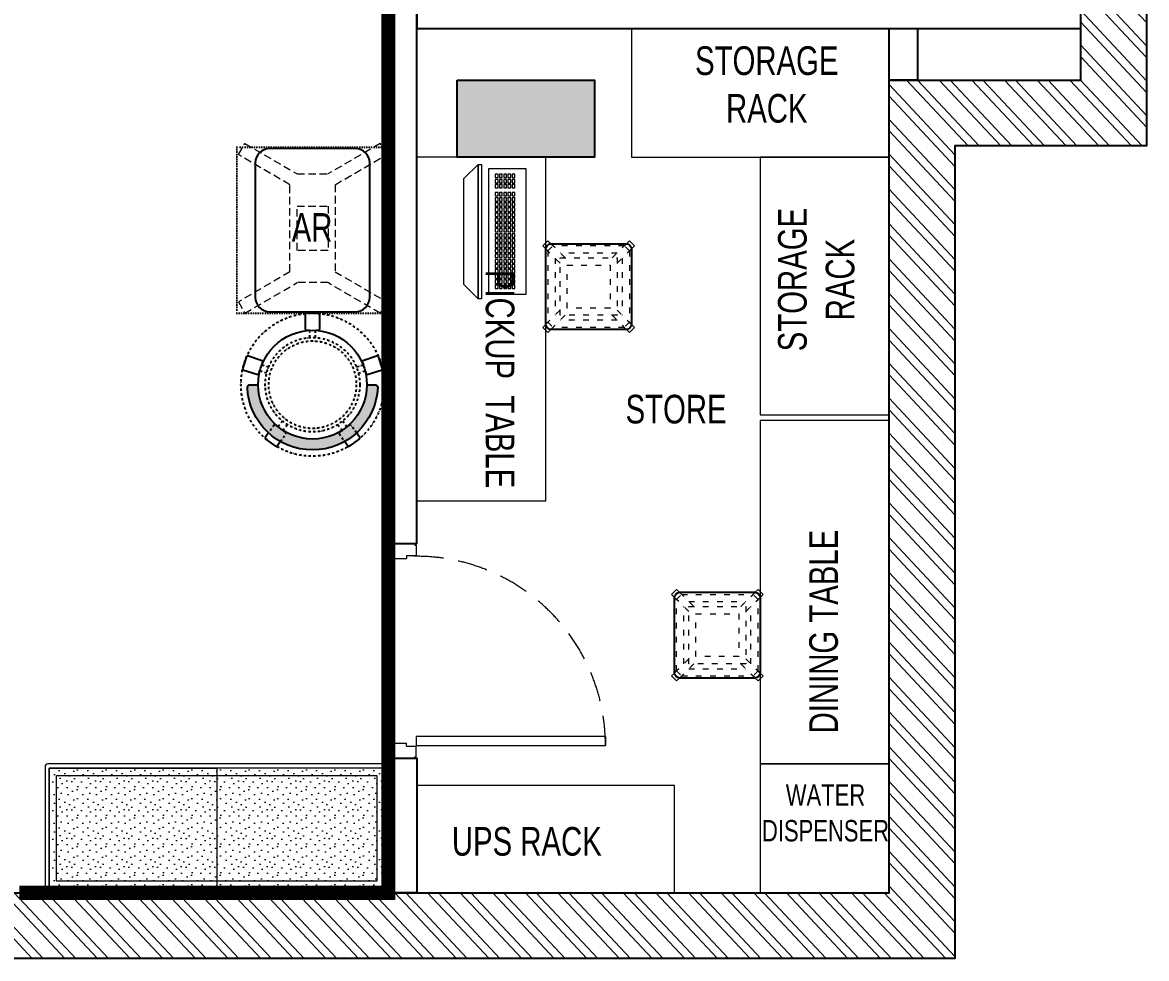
# Model space of a CAD drawing. Header units: feet. Extents: x 9588155 to 9598705, y -6772907 to -6766967.
# Drawn here: x 9594776 to 9598705, y -6772907 to -6769635 of the extents above; entities that cross this region are included whole.
import ezdxf

# ---------------------------------------------------------------- set-up
doc = ezdxf.new("R2010")
doc.units = ezdxf.units.FT
doc.header["$LTSCALE"] = 33
doc.header["$MEASUREMENT"] = 0
for name, pattern in [('ACAD_ISO03W100', [30, 12, -18]), ('DASHDOT2', [0.5, 0.25, -0.125, 0, -0.125]), ('DOT', [0.25, 0, -0.25]), ('HIDDEN2', [4.7624999999999975, 3.174999999999998, -1.587499999999999])]:
    doc.linetypes.add(name, pattern=pattern)
for name, color, linetype in [('A-WALL', 1, 'Continuous'), ('column', 10, 'Continuous'), ('LAMINATE FINISH', 80, 'Continuous')]:
    doc.layers.add(name, color=color, linetype=linetype)
for name, color, linetype, lineweight in [('Door', 2, 'Continuous', 13), ('HATCH', 9, 'Continuous', 9), ('LENS-DOOR', 34, 'Continuous', 20), ('LENS-HATCH', 251, 'Continuous', 5), ('LENS-PARTITION', 21, 'Continuous', 25), ('LENS-TEXT', 31, 'Continuous', 5), ('LENS_DIMENSION', 193, 'Continuous', 0), ('LENS_TEXT', 31, 'Continuous', 5), ('LK-EQPMT', 3, 'Continuous', 18), ('LK-FF&E FLOOR', 1, 'Continuous', 9), ('LK-FF&E WALL', 1, 'Continuous', 9), ('LK-IT', 3, 'Continuous', 18), ('LK-MIRROR', 133, 'Continuous', 13), ('LN-ELEVATION-1', 81, 'Continuous', 25), ('LN-ELEVATION-2', 103, 'Continuous', 20), ('LN-ELEVATION-3', 125, 'Continuous', 18), ('LN-ELEVATION-4', 145, 'Continuous', 13), ('LN-ELEVATION-5', 167, 'Continuous', 5), ('LN-HATCH', 251, 'Continuous', 0)]:
    doc.layers.add(name, color=color, linetype=linetype, lineweight=lineweight)
doc.styles.add('LK TXT', font='GILC____.TTF', dxfattribs={"height": 100})
doc.styles.get("Standard").update_dxf_attribs({"font": 'GILC____.TTF'})

# ---------------------------------------------------------------- blocks, each defined once
blk = doc.blocks.new('A$Cfb444397')
at = {"layer": 'column'}
h = blk.add_hatch(color=8, dxfattribs=at)
h.dxf.hatch_style = 1
h.paths.add_polyline_path([(-1259.5, 2800), (-1259.5, 3070), (-1740, 3070), (-1740, 2800)])
h.paths.add_polyline_path([(-5759.5, 2800), (-5759.5, 3070), (-6240, 3070), (-6240, 2800)])
at = {"layer": 'LN-HATCH'}
h = blk.add_hatch(dxfattribs=at)
h.set_pattern_fill('ANSI32', color=256, scale=222, angle=88.10999999999999)
h.set_pattern_definition([(133.11, (-3472457.377906977, 5461264.686046511), (-60.77608072651567, -56.89314995255626), []), (133.11, (-3472456.083596721, 5461303.909123339), (-60.77608072651567, -56.89314995255626), [])])
h.paths.add_polyline_path([(-7220, 5940), (670, 5940), (670, 2840), (0, 2839.999999999069), (0, 0), (-7220, 0), (-7220, 140), (-6240, 140), (-6240, 230), (-230, 230), (-230, 3070), (440, 3070.000000000931), (440, 5710), (-6240, 5710), (-6240, 5800), (-7220, 5800)])
h.paths.add_polyline_path([(-9370, 5940), (-7700, 5940), (-7700, 5800), (-9370, 5800)])
h.paths.add_polyline_path([(-9370, 140), (-7700, 140), (-7700, 0), (-9370, 0)])
at = {"layer": 'A-WALL'}
blk.add_lwpolyline([(-7220, 5940), (670, 5940), (670, 2840), (0, 2839.999999999069), (0, 0), (-7220, 0), (-7220, 140), (-6240, 140), (-6240, 230), (-230, 230), (-230, 3070), (440, 3070.000000000931), (440, 5710), (-6240, 5710), (-6240, 5800), (-7220, 5800)], close=True, dxfattribs=at)
at = {"layer": 'column'}
blk.add_lwpolyline([(-1740, 3070), (-1259.5, 3070), (-1259.5, 2800), (-1740, 2800)], close=True, dxfattribs=at)
blk = doc.blocks.new('CLENS 600 TYPE 6')
at = {"layer": 'LN-ELEVATION-1', "ltscale": 0.5}
blk.add_lwpolyline([(130, -225), (-130, -225, -0.4142135623730951), (-150, -205), (-150, 55, -0.4142135623730951), (-130, 75), (130, 75, -0.4142135623730951), (150, 55), (150, -205, -0.4142135623730951)], format="xyb", close=True, dxfattribs=at)
at = {"layer": 'LN-ELEVATION-3', "linetype": 'ACAD_ISO03W100', "ltscale": 0.05}
for p, q in [((-100, 7.322330470196902), (-142.3743686703965, 49.69669914152472)), ((-142.3743686708621, -199.6966991410591), (-142.3743686708621, 49.69669914105907)), ((-82.3223304701969, 25), (-124.6966991401277, 67.374368671095)), ((124.696699141059, 67.3743686703965), (-124.6966991401277, 67.374368671095)), ((99.69669914059341, 42.3743686703965), (-99.69669913966207, 42.374368671095)), ((82.3223304701969, 25), (124.6966991401277, 67.374368671095)), ((100, 7.322330470196902), (142.3743686703965, 49.69669914152472)), ((142.3743686708621, -199.6966991410591), (142.3743686708621, 49.69669914105907)), ((-117.3743686703965, -174.6966991408262), (-117.3743686703965, 24.69669914152473)), ((117.3743686703965, -174.6966991408262), (117.3743686703965, 24.69669914152473)), ((-100, -157.3223304701969), (-142.3743686703965, -199.6966991415247)), ((-82.3223304701969, -175), (-124.6966991401277, -217.374368671095)), ((99.69669914059341, -192.3743686703965), (-99.69669913966207, -192.374368671095)), ((82.3223304701969, -175), (124.6966991401277, -217.374368671095)), ((100, -157.3223304701969), (142.3743686703965, -199.6966991415247)), ((124.696699141059, -217.3743686703965), (-124.6966991401277, -217.374368671095))]:
    blk.add_line(p, q, dxfattribs=at)
for points in [[(-132.2008663183078, 74.87853584764525), (-124.696699141059, 67.3743686703965), (-142.3743686708621, 49.69669914105907), (-149.8785358476452, 57.20086631807498)], [(132.2008663183078, 74.87853584764525), (124.696699141059, 67.3743686703965), (142.3743686708621, 49.69669914105907), (149.8785358476452, 57.20086631807498)], [(-132.2008663183078, -224.8785358476453), (-124.696699141059, -217.3743686703965), (-142.3743686708621, -199.6966991410591), (-149.8785358476452, -207.200866318075)], [(132.2008663183078, -224.8785358476453), (124.696699141059, -217.3743686703965), (142.3743686708621, -199.6966991410591), (149.8785358476452, -207.200866318075)]]:
    blk.add_lwpolyline(points, dxfattribs=at)
for points in [[(100, -175), (-100, -175), (-100, 25), (100, 25)], [(75, -150), (-75, -150), (-75, 0), (75, 0)]]:
    blk.add_lwpolyline(points, close=True, dxfattribs=at)
at = {"layer": 'LN-ELEVATION-5', "ltscale": 0.5}
for points in [[(-149.8785358476452, 57.20086631807498), (-160.0520382001995, 67.37436867062934), (-142.3743686708621, 85.05203819996677), (-132.2008663183078, 74.87853584787806)], [(149.8785358476452, 57.20086631807498), (160.0520382001995, 67.37436867062934), (142.3743686708621, 85.05203819996677), (132.2008663183078, 74.87853584787806)], [(-149.8785358476452, -207.200866318075), (-160.0520382001995, -217.3743686706294), (-142.3743686708621, -235.0520381999668), (-132.2008663183078, -224.8785358478781)], [(149.8785358476452, -207.200866318075), (160.0520382001995, -217.3743686706294), (142.3743686708621, -235.0520381999668), (132.2008663183078, -224.8785358478781)]]:
    blk.add_lwpolyline(points, dxfattribs=at)
blk = doc.blocks.new('*U22')
at = {"layer": 'LK-EQPMT', "ltscale": 12}
blk.add_lwpolyline([(5.986879315214991, 4.914598100478997), (-5.986879315214991, 4.914598100478997), (-5.986879315214991, -4.914598100478997), (5.986879315214991, -4.914598100478997)], close=True, dxfattribs=at)
blk = doc.blocks.new('*U23')
at = {"color": 0, "linetype": 'ByBlock', "lineweight": -2}
for p in [(0, 0), (17.96063794564497, 0), (35.92127589128995, 0), (53.88191383693492, 0), (71.8425517825799, 0), (89.80318972822487, 0), (107.7638276738698, 0), (125.7244656195148, 0), (143.6851035651598, 0), (161.6457415108048, 0), (179.6063794564497, 0), (197.5670174020947, 0), (215.5276553477397, 0), (233.4882932933847, 0), (251.4489312390296, 0), (269.4095691846746, 0), (287.3702071303196, 0), (305.3308450759646, 0), (323.2914830216096, 0), (-9e-16, -14.74379430143699), (-1.8e-15, -29.48758860287398), (17.96063794564497, -14.74379430143699), (17.96063794564497, -29.48758860287398), (35.92127589128995, -14.74379430143699), (35.92127589128995, -29.48758860287398), (53.88191383693492, -14.74379430143699), (53.88191383693492, -29.48758860287398), (71.8425517825799, -14.74379430143699), (71.8425517825799, -29.48758860287398), (89.80318972822487, -14.74379430143699), (89.80318972822487, -29.48758860287398), (107.7638276738698, -14.74379430143699), (107.7638276738698, -29.48758860287398), (125.7244656195148, -14.74379430143699), (125.7244656195148, -29.48758860287398), (143.6851035651598, -14.74379430143699), (143.6851035651598, -29.48758860287398), (161.6457415108048, -14.74379430143699), (161.6457415108048, -29.48758860287398), (179.6063794564497, -14.74379430143699), (179.6063794564497, -29.48758860287398), (197.5670174020947, -14.74379430143699), (197.5670174020947, -29.48758860287398), (215.5276553477397, -14.74379430143699), (215.5276553477397, -29.48758860287398), (233.4882932933847, -14.74379430143699), (233.4882932933847, -29.48758860287398), (251.4489312390296, -14.74379430143699), (251.4489312390296, -29.48758860287398), (269.4095691846746, -14.74379430143699), (269.4095691846746, -29.48758860287398), (287.3702071303196, -14.74379430143699), (287.3702071303196, -29.48758860287398), (305.3308450759646, -14.74379430143699), (305.3308450759646, -29.48758860287398), (323.2914830216096, -14.74379430143699), (323.2914830216096, -29.48758860287398), (-2.7e-15, -44.23138290431096), (-3.6e-15, -58.97517720574795), (17.96063794564497, -44.23138290431096), (17.96063794564497, -58.97517720574795), (35.92127589128995, -44.23138290431096), (35.92127589128994, -58.97517720574795), (53.88191383693492, -44.23138290431096), (53.88191383693492, -58.97517720574795), (71.8425517825799, -44.23138290431096), (71.8425517825799, -58.97517720574795), (89.80318972822487, -44.23138290431096), (89.80318972822487, -58.97517720574795), (107.7638276738698, -44.23138290431096), (107.7638276738698, -58.97517720574795), (125.7244656195148, -44.23138290431096), (125.7244656195148, -58.97517720574795), (143.6851035651598, -44.23138290431096), (143.6851035651598, -58.97517720574795), (161.6457415108048, -44.23138290431096), (161.6457415108048, -58.97517720574795), (179.6063794564497, -44.23138290431096), (179.6063794564497, -58.97517720574795), (197.5670174020947, -44.23138290431096), (197.5670174020947, -58.97517720574795), (215.5276553477397, -44.23138290431096), (215.5276553477397, -58.97517720574795), (233.4882932933847, -44.23138290431096), (233.4882932933847, -58.97517720574795), (251.4489312390296, -44.23138290431096), (251.4489312390296, -58.97517720574795), (269.4095691846746, -44.23138290431096), (269.4095691846746, -58.97517720574795), (287.3702071303196, -44.23138290431096), (287.3702071303196, -58.97517720574795), (305.3308450759646, -44.23138290431096), (305.3308450759646, -58.97517720574795), (323.2914830216096, -44.23138290431096), (323.2914830216096, -58.97517720574795)]:
    blk.add_blockref('*U22', p, dxfattribs=at)
blk = doc.blocks.new('*U20')
at = {"layer": 'LK-EQPMT', "ltscale": 12}
blk.add_lwpolyline([(5.986879315214991, 4.914598100478997), (-5.986879315214991, 4.914598100478997), (-5.986879315214991, -4.914598100478997), (5.986879315214991, -4.914598100478997)], close=True, dxfattribs=at)
blk = doc.blocks.new('*U21')
at = {"color": 0, "linetype": 'ByBlock', "lineweight": -2}
for p in [(0, 0), (17.96063794564497, 0), (35.92127589128995, 0), (-9e-16, -14.74379430143699), (-1.8e-15, -29.48758860287398), (17.96063794564497, -14.74379430143699), (17.96063794564497, -29.48758860287398), (35.92127589128995, -14.74379430143699), (35.92127589128995, -29.48758860287398), (-2.7e-15, -44.23138290431096), (-3.6e-15, -58.97517720574795), (17.96063794564497, -44.23138290431096), (17.96063794564497, -58.97517720574795), (35.92127589128995, -44.23138290431096), (35.92127589128994, -58.97517720574795)]:
    blk.add_blockref('*U20', p, dxfattribs=at)
blk = doc.blocks.new('*U15')
at = {"ltscale": 12}
blk.add_lwpolyline([(8.040144996717572, 2.91038e-11), (8.040144996717572, 129.0940371821052), (448.0401449967176, 129.0940371821052), (448.0401449967176, 2.91038e-11)], close=True, dxfattribs=at)
for name, p in [('*U23', (35.16895717114949, 101.6202952143818)), ('*U21', (386.6121428576974, 101.6202952143818))]:
    blk.add_blockref(name, p)
blk = doc.blocks.new('Pickup table PC')
at = {"layer": 'LN-ELEVATION-2', "ltscale": 0.5}
for points in [[(470, 50), (0, 50), (0, 62), (470, 62)], [(420, 0), (50, 0), (0, 50), (470, 50)]]:
    blk.add_lwpolyline(points, close=True, dxfattribs=at)
blk = doc.blocks.new('2 seater bench')
at = {"layer": 'LENS-HATCH', "lineweight": 0}
h = blk.add_hatch(dxfattribs=at)
h.set_pattern_fill('STIP1', color=177, scale=100, angle=269.9999999999999, pattern_type=2)
h.set_pattern_definition([(270, (6617251.078707985, -170421.6063060569), (100, -1.516e-13), [0, -100]), (270, (6617235.078707984, -170433.6063060569), (100, -1.516e-13), [0, -100]), (270, (6617211.078707985, -170428.6063060569), (100, -1.516e-13), [0, -100]), (270, (6617188.078707985, -170463.6063060569), (100, -1.516e-13), [0, -100]), (270, (6617224.078707985, -170460.6063060569), (100, -1.516e-13), [0, -100]), (270, (6617248.078707985, -170487.6063060569), (100, -1.516e-13), [0, -100]), (270, (6617255.078707985, -170452.6063060569), (100, -1.516e-13), [0, -100]), (270, (6617214.078707985, -170494.6063060569), (100, -1.516e-13), [0, -100]), (270, (6617182.078707985, -170489.6063060569), (100, -1.516e-13), [0, -100]), (270, (6617167.078707985, -170415.6063060568), (100, -1.516e-13), [0, -100]), (270, (6617187.078707985, -170433.6063060569), (100, -1.516e-13), [0, -100]), (270, (6617168.078707984, -170447.6063060569), (100, -1.516e-13), [0, -100]), (270, (6617232.078707985, -170508.6063060569), (100, -1.516e-13), [0, -100]), (270, (6617207.078707984, -170476.6063060568), (100, -1.516e-13), [0, -100]), (270, (6617240.078707984, -170468.6063060569), (100, -1.516e-13), [0, -100]), (270, (6617231.078707984, -170485.6063060569), (100, -1.516e-13), [0, -100]), (270, (6617204.078707985, -170449.6063060568), (100, -1.516e-13), [0, -100]), (270, (6617258.078707984, -170477.6063060569), (100, -1.516e-13), [0, -100]), (270, (6617199.078707984, -170508.6063060569), (100, -1.516e-13), [0, -100]), (270, (6617169.078707985, -170505.6063060569), (100, -1.516e-13), [0, -100])])
h.paths.add_polyline_path([(585, 210), (0, 210), (0, -210), (585, -210)])
h.paths.add_polyline_path([(0, 245), (0, -210)])
h.paths.add_polyline_path([(-585, 210), (0, 210), (0, -210), (-585, -210)])
at = {"layer": 'LN-ELEVATION-2', "ltscale": 0.5}
for points in [[(-585, 210), (0, 210), (0, -210), (-585, -210)], [(585.0000000009313, 210), (0, 210), (0, -210), (585.0000000009313, -210)]]:
    blk.add_lwpolyline(points, close=True, dxfattribs=at)
at = {"layer": 'LN-ELEVATION-5', "ltscale": 0.5}
blk.add_lwpolyline([(590, 225), (-590, 225, 0.4142135623730951), (-600, 215), (-600, -215, 0.4142135623730951), (-590, -225), (590, -225, 0.4142135623730951), (600, -215), (600, 215, 0.4142135623730951)], format="xyb", close=True, dxfattribs=at)
blk.add_lwpolyline([(585, 210), (-585, 210), (-585, -210), (585, -210)], close=True, dxfattribs=at)
at = {"layer": 'LN-ELEVATION-5', "linetype": 'HIDDEN2', "ltscale": 11}
blk.add_lwpolyline([(-560, 185), (560.0000000009313, 185), (560.0000000009313, -185), (-560, -185)], close=True, dxfattribs=at)
blk = doc.blocks.new('*U37')
at = {"layer": 'LENS-DOOR'}
for p, q in [((548121.7424194189, 1779235.250802667), (548121.7424194121, 1778573.792470707)), ((548121.7424194189, 1779235.250802667), (548152.9924194244, 1779235.250802653)), ((548152.9924193986, 1778573.792470693), (548152.9924194244, 1779235.250802653)), ((547447.2632527449, 1778568.584137414), (547452.4715860604, 1778568.584137391)), ((547447.2632527215, 1778484.134138707), (547447.2632527449, 1778568.584137414)), ((547452.4715860653, 1778573.792470743), (547488.9299194093, 1778573.792470734)), ((547452.4715860604, 1778568.584137391), (547452.4715860653, 1778573.792470743)), ((547488.9299193954, 1778539.938304132), (547488.9299194093, 1778573.792470734)), ((548121.7424194121, 1778573.792470707), (548152.9924193986, 1778573.792470693)), ((548192.054919424, 1778573.792470725), (548155.5965860707, 1778573.792470693)), ((548155.5965860611, 1778539.938304095), (548155.5965860707, 1778573.792470693)), ((548192.0549194146, 1778568.584137372), (548192.054919424, 1778573.792470725)), ((548197.2632527373, 1778568.584137372), (548192.0549194146, 1778568.584137372)), ((548197.2632527256, 1778484.134138697), (548197.2632527373, 1778568.584137372)), ((547488.9299193954, 1778539.938304132), (547499.3465860662, 1778539.938304113)), ((547499.3465860639, 1778478.925805386), (547499.3465860662, 1778539.938304113)), ((548145.179919409, 1778478.925805326), (548145.179919395, 1778539.938304067)), ((548155.5965860611, 1778539.938304095), (548145.179919395, 1778539.938304067)), ((547447.2632527215, 1778484.134138707), (547452.4715860627, 1778484.134138707)), ((547452.4715860627, 1778478.925805396), (547452.4715860627, 1778484.134138707)), ((547452.4715860627, 1778478.925805396), (547499.3465860639, 1778478.925805386)), ((548192.0549194006, 1778478.925805345), (548145.179919409, 1778478.925805326)), ((548192.0549194006, 1778478.925805345), (548192.0549194006, 1778484.134138698)), ((548197.2632527256, 1778484.134138697), (548192.0549194006, 1778484.134138698))]:
    blk.add_line(p, q, dxfattribs=at)
at = {"layer": 'LENS-DOOR', "color": 7, "linetype": 'HIDDEN2'}
blk.add_ellipse((548152.9924193986, 1778573.792470693), major_axis=(-661.4583333306382, 0.003443102111827), ratio=0.9999999979146821, start_param=-1.570791121506941, end_param=0.0512086788949202, dxfattribs=at)
blk = doc.blocks.new('Stool')
at = {"layer": 'LN-ELEVATION-1', "ltscale": 0.5}
blk.add_lwpolyline([(-130, 300), (130, 300, -0.4142135623730951), (150, 280), (150, 20, -0.4142135623730951), (130, 0), (-130, 0, -0.4142135623730951), (-150, 20), (-150, 280, -0.4142135623730951)], format="xyb", close=True, dxfattribs=at)
at = {"layer": 'LN-ELEVATION-3', "linetype": 'ACAD_ISO03W100', "ltscale": 0.05}
for p, q in [((-82.3223304701969, 250), (-124.6966991401277, 292.374368671095)), ((-124.696699141059, 292.3743686703965), (124.6966991401277, 292.374368671095)), ((82.3223304701969, 250), (124.6966991401277, 292.374368671095)), ((-100, 232.3223304701969), (-142.3743686703965, 274.6966991415247)), ((-142.3743686708621, 274.6966991410591), (-142.3743686708621, 25.30330085894093)), ((-117.3743686703965, 249.6966991408263), (-117.3743686703965, 50.30330085847527)), ((-99.69669914059341, 267.3743686703965), (99.69669913966209, 267.374368671095)), ((100, 232.3223304701969), (142.3743686703965, 274.6966991415247)), ((117.3743686703965, 249.6966991408263), (117.3743686703965, 50.30330085847527)), ((142.3743686708621, 274.6966991410591), (142.3743686708621, 25.30330085894093)), ((-100, 67.67766952980308), (-142.3743686703965, 25.30330085847527)), ((-82.3223304701969, 50), (-124.6966991401277, 7.625631328905001)), ((82.3223304701969, 50), (124.6966991401277, 7.625631328905001)), ((100, 67.67766952980308), (142.3743686703965, 25.30330085847527)), ((-124.696699141059, 7.625631329603493), (124.6966991401277, 7.625631328905001)), ((-99.69669914059341, 32.62563132960349), (99.69669913966209, 32.625631328905))]:
    blk.add_line(p, q, dxfattribs=at)
for points in [[(-132.2008663183078, 299.8785358476453), (-124.696699141059, 292.3743686703965), (-142.3743686708621, 274.6966991410591), (-149.8785358476452, 282.200866318075)], [(132.2008663183078, 299.8785358476453), (124.696699141059, 292.3743686703965), (142.3743686708621, 274.6966991410591), (149.8785358476452, 282.200866318075)], [(-132.2008663183078, 0.1214641523547471), (-124.696699141059, 7.625631329603493), (-142.3743686708621, 25.30330085894093), (-149.8785358476452, 17.79913368192501)], [(132.2008663183078, 0.1214641523547471), (124.696699141059, 7.625631329603493), (142.3743686708621, 25.30330085894093), (149.8785358476452, 17.79913368192501)]]:
    blk.add_lwpolyline(points, dxfattribs=at)
for points in [[(-100, 250), (100, 250), (100, 50), (-100, 50)], [(-75, 225), (75, 225), (75, 75), (-75, 75)]]:
    blk.add_lwpolyline(points, close=True, dxfattribs=at)
at = {"layer": 'LN-ELEVATION-5', "ltscale": 0.5}
for points in [[(-149.8785358476452, 282.200866318075), (-160.0520382001996, 292.3743686706293), (-142.3743686708621, 310.0520381999668), (-132.2008663183078, 299.8785358478781)], [(149.8785358476452, 282.200866318075), (160.0520382001996, 292.3743686706293), (142.3743686708621, 310.0520381999668), (132.2008663183078, 299.8785358478781)], [(-149.8785358476452, 17.79913368192501), (-160.0520382001996, 7.625631329370662), (-142.3743686708621, -10.05203819996677), (-132.2008663183078, 0.1214641521219164)], [(149.8785358476452, 17.79913368192501), (160.0520382001996, 7.625631329370662), (142.3743686708621, -10.05203819996677), (132.2008663183078, 0.1214641521219164)]]:
    blk.add_lwpolyline(points, dxfattribs=at)
blk = doc.blocks.new('AR')
at = {"layer": 'LN-ELEVATION-2', "linetype": 'DOT', "lineweight": 25}
blk.add_lwpolyline([(0, 13.41378593863919), (530, 13.41378593863919), (530, 593.4137859386392), (0, 593.4137859386392)], close=True, dxfattribs=at)
at = {"layer": 'LN-ELEVATION-2', "lineweight": 25}
blk.add_lwpolyline([(465, 68.22063546301797), (465, 538.2206354630179, 0.4142135623730951), (415, 588.2206354630177), (115, 588.2206354630177, 0.4142135623730951), (65, 538.2206354630179), (65, 68.22063546301797, 0.4142135623730951), (115, 18.22063546301797), (415, 18.22063546301797, 0.4142135623730951)], format="xyb", close=True, dxfattribs=at)
at = {"layer": 'LN-ELEVATION-4', "linetype": 'HIDDEN2', "ltscale": 0.25}
for points in [[(185.8456009030342, 448.8780772723258), (5.888936847448348, 554.0078910568263), (28.48512306064368, 593.350836840691), (211.0874861851335, 486.6754184374586)], [(344.154399111867, 448.8780772762837), (524.1110631600021, 554.0078910947777), (501.5148769393563, 593.3508368753828), (318.9125138223171, 486.6754184374586)], [(211.0874861851335, 486.6754184376913), (318.9125138223171, 486.6754184376913)], [(185.8456009030342, 144.472759603057), (185.8456009030342, 448.8780772723258)], [(344.154399111867, 448.8780772762837), (344.154399111867, 144.4727595990989)], [(185.8456009030342, 144.472759603057), (5.888936847448348, 39.34294581855647), (28.48512306064368, 3.46917659e-08), (211.0874861851335, 106.6754184379242)], [(344.154399111867, 144.4727595990989), (524.1110631600021, 39.34294578060508), (501.5148769393563, 0), (318.9125138223171, 106.6754184379242)], [(318.9125138223171, 106.6754184376914), (211.0874861851335, 106.6754184376914)]]:
    blk.add_lwpolyline(points, dxfattribs=at)
blk.add_lwpolyline([(210.8456009030342, 373.9866790841333), (319.154399111867, 373.9866790841333), (319.154399111867, 219.3641577917151), (210.8456009030342, 219.3641577917151)], close=True, dxfattribs=at)
blk = doc.blocks.new('DR STOOL')
at = {"layer": 'HATCH'}
h = blk.add_hatch(dxfattribs=at)
h.set_pattern_fill('ANSI36', color=250, angle=-90.00000000000001)
h.set_pattern_definition([(315, (-227.8099174643867, 917.3997257252777), (6.173926083235043, -1.683798022700468), [7.9375, -1.587499999999999, 0, -1.587499999999999])])
edge = h.paths.add_edge_path()
edge.add_line((-190.0000000041909, 4.511094e-10), (-218.6899174675346, 4.511094e-10))
edge.add_arc((-218.6899174670689, 9.120000000388245), 9.119999999940092, 177.6119845363388, 269.9999999996136, ccw=False)
edge.add_arc((-1.8626451e-09, 3.565219e-10), 228.000000002257, 2.3880154632688004, 177.6119845367313, ccw=False)
edge.add_arc((218.6899174633436, 9.120000000497384), 9.120000000051716, -90.00000000034493, 2.3880154629299, ccw=False)
edge.add_line((218.6899174633436, 4.511094e-10), (190, 4.511094e-10))
edge.add_arc((-1.8626451e-09, 4.511094e-10), 190.000000001979, -1.27e-14, 180)
at = {"layer": 'LN-ELEVATION-1', "color": 1, "ltscale": 100}
for p, q in [((-128.6221585394814, 215.4841044476634), (-165.2704676063731, 189.0243927398114)), ((-124.7228340068832, 214.8545704018979), (-128.6221585394814, 215.4841044476634)), ((-112.6981821293011, 198.1996966340157), (-124.7228340068832, 214.8545704018979)), ((124.7553772013634, 214.9803744515593), (112.5488144652918, 198.2845540212292)), ((128.7014972954057, 215.5933048763618), (124.7553772013634, 214.9803744515593)), ((128.7014972954057, 215.5933048763618), (124.7553772013634, 214.9803744515593)), ((165.1911288509145, 188.915192311113), (128.7014972954057, 215.5933048763618)), ((165.1911288509145, 188.915192311113), (128.7014972954057, 215.5933048763618)), ((-165.2704676063731, 189.0243927398114), (-165.9069543029182, 185.0820035930228)), ((-165.9069543029182, 185.0820035930228), (-153.8003208162263, 168.3135803133482)), ((153.6734594982117, 168.4294150282658), (165.7973639420234, 185.0121775862135)), ((165.7973639420234, 185.0121775862135), (165.1911288509145, 188.915192311113)), ((165.7973639420234, 185.0121775862135), (165.1911288509145, 188.915192311113)), ((-191.2928382232785, -35.45407700946089), (-242.9550312487409, -52.24013893969095)), ((-187.9259491492994, -37.1695928365807), (-191.2928382232785, -35.45407700946089)), ((-184.1424400564283, -48.81403796559607), (-187.9259491492994, -37.1695928365807)), ((188.0651108901948, -36.96233201187715), (184.0504167033359, -49.19388854173303)), ((191.3981811110861, -35.27656588272658), (188.0651108901948, -36.96233201187715)), ((243.0100176925771, -52.21682526778022), (191.3981811110861, -35.27656588272658)), ((-242.9550312487409, -52.24013893969095), (-244.7482102331705, -55.75945052818861)), ((-244.7482102331705, -55.75945052818861), (-230.7800458371639, -98.74904560100549)), ((-173.8639617776498, -80.4479453730819), (-177.8421125086024, -68.2044548037811)), ((177.6922140880488, -68.56540505095472), (173.8739495249465, -80.1985000452405)), ((230.715890809428, -98.7280946081737), (244.8123673382215, -55.78040257930116)), ((244.8123673382215, -55.78040257930116), (243.0100176925771, -52.21682526778022)), ((-230.7800458371639, -98.74904560100549), (-227.2218665438704, -100.5620286722478)), ((-227.2218665438704, -100.5620286722478), (-175.5596735184081, -83.7759667420105)), ((-175.5596735184081, -83.7759667420105), (-173.8639617776498, -80.4479453730819)), ((173.8739495249465, -80.1985000452405), (175.5794035866856, -83.5704969359358)), ((175.5794035866856, -83.5704969359358), (227.1912401677109, -100.5107563209894)), ((227.1912401677109, -100.5107563209894), (230.715890809428, -98.7280946081737)), ((-22.72193054761737, -190.2142363802995), (-25.39390889601782, -192.886214728569)), ((-25.39390889601782, -192.886214728569), (-25.39390889601782, -247.2070584567482)), ((-10.47823652112856, -190.2142363802995), (-22.72193054761737, -190.2142363802995)), ((22.78362171910703, -190.2142363802995), (9.910054048988968, -190.2142363802995)), ((25.42475448176265, -192.8553691428751), (22.78362171910703, -190.2142363802995)), ((25.42475448176265, -247.1762128710543), (25.42475448176265, -192.8553691428751)), ((-25.39390889601782, -247.2070584567482), (-22.60096735274419, -250)), ((-22.60096735274419, -250), (22.60096735274419, -250)), ((22.60096735274419, -250), (25.42475448176265, -247.1762128710543))]:
    blk.add_line(p, q, dxfattribs=at)
at = {"layer": 'LN-ELEVATION-1', "linetype": 'DASHDOT2'}
for p, q in [((-92.92521573789418, 170.8129362839827), (-112.6981821293011, 198.1996966340157)), ((112.5488144652918, 198.2845540212292), (92.69529851106927, 171.1294289919315)), ((-153.8003208162263, 168.3135803133482), (-134.1093360339291, 141.0403694751003)), ((-103.4542870586738, 159.9154408004979), (-93.52748446213081, 167.0824927485227)), ((-88.15393704269081, 139.4771787207864), (-103.4542870586738, 159.9154408004979)), ((-93.52748446213081, 167.0824927485227), (-92.92521573789418, 170.8129362839827)), ((103.6608748426661, 159.8406005539291), (88.19885099539533, 139.4487815762331)), ((92.69529851106927, 171.1294289919315), (93.26858203159645, 167.4385604566923)), ((93.26858203159645, 167.4385604566923), (103.6608748426661, 159.8406005539291)), ((133.7372852512635, 141.1612321265929), (153.6734594982117, 168.4294150282658)), ((-134.1093360339291, 141.0403694751003), (-130.4219571123831, 140.4450534014686)), ((-130.4219571123831, 140.4450534014686), (-119.9844727469608, 147.9808124662595)), ((-119.9844727469608, 147.9808124662595), (-105.3687285655178, 126.9741353208374)), ((105.4096150295809, 126.94019481352), (120.1194891873747, 147.8074627162714)), ((120.1194891873747, 147.8074627162714), (130.0033113472163, 140.5812532722048)), ((130.0033113472163, 140.5812532722048), (133.7372852512635, 141.1612321265929)), ((-159.954806596972, -40.49024384317454), (-184.1424400564283, -48.81403796559607)), ((-177.8421125086024, -68.2044548037811), (-153.4148110738024, -60.73628028803068)), ((153.3006618716754, -61.02382378749462), (177.6922140880488, -68.56540505095472)), ((184.0504167033359, -49.19388854173303), (159.8786162491887, -40.79004861696012)), ((-10.92024635523557, -164.6382343793375), (-10.47823652112856, -190.2142363802995)), ((9.910054048988968, -190.2142363802995), (10.35584833659231, -164.674698740353))]:
    blk.add_line(p, q, dxfattribs=at)
at = {"layer": 'LN-ELEVATION-1', "color": 1, "ltscale": 100}
blk.add_lwpolyline([(-190.0000000023283, 0), (-218.6899174656719, 0, -0.4264743413925903), (-227.8019973598421, 9.5, -0.959166304662544), (227.8019973593764, 9.5, -0.4264743413925903), (218.6899174647406, 0), (190.0000000013969, 0)], format="xyb", dxfattribs=at)
at = {"layer": 'LN-ELEVATION-1', "linetype": 'DASHDOT2'}
for radius in [250, 165, 153]:
    blk.add_circle((0, 0), radius, dxfattribs=at)
at = {"layer": 'LN-ELEVATION-1', "color": 1, "ltscale": 100}
blk.add_circle((0, 0), 190, dxfattribs=at)

msp = doc.modelspace()

# ---------------------------------------------------------------- linework, layer by layer
at = {"layer": 'LAMINATE FINISH', "color": 85, "linetype": 'ACAD_ISO03W100', "ltscale": 0.05, "const_width": 50}
msp.add_lwpolyline([(9596054.719020886, -6772206.713074655), (9596054.719021136, -6769556.713078789), (9596935.719021136, -6769556.713078789), (9596935.719021136, -6768756.713078791), (9595035.719021134, -6768757.879745457)], dxfattribs=at)
at = {"layer": 'LENS-PARTITION'}
for points in [[(9596154.719021136, -6769556.713078789), (9596054.719021136, -6769556.713078789), (9596054.719020886, -6771456.713074656), (9596154.719020884, -6771456.713074656)], [(9598474.719021138, -6769556.71307879), (9596154.719021136, -6769556.71307879), (9596154.719021136, -6769656.713078789), (9598474.719021138, -6769656.71307879)], [(9597904.719021134, -6769656.71307879), (9597904.719021134, -6769836.713078791), (9597804.719021134, -6769836.713078791), (9597804.719021134, -6769656.71307879)], [(9596154.719021136, -6772676.713078791), (9596054.719021136, -6772676.713078791), (9596054.71902117, -6772206.713074655), (9596154.71902117, -6772206.713074655)]]:
    msp.add_lwpolyline(points, close=True, dxfattribs=at)
at = {"layer": 'LK-FF&E WALL'}
for points in [[(9597804.719021134, -6769656.71307879), (9596904.719021136, -6769656.71307879), (9596904.719021136, -6770106.713078789), (9597804.719021134, -6770106.713078789)], [(9596154.719021136, -6770106.713078791), (9596154.719021136, -6771306.713074656), (9596604.719021136, -6771306.713074656), (9596604.719021136, -6770106.713078791)], [(9597354.719021138, -6770106.713078789), (9597354.719021138, -6771006.71307879), (9597804.719021134, -6771006.71307879), (9597804.719021134, -6770106.713078789)], [(9597804.719021134, -6772226.713078792), (9597804.719021134, -6771026.713078791), (9597354.719021138, -6771026.713078791), (9597354.719021138, -6772226.713078792)], [(9597354.719021138, -6772676.713078791), (9597804.719021134, -6772676.713078791), (9597804.719021134, -6772226.713078792), (9597354.719021138, -6772226.713078792)], [(9597054.719021138, -6772301.713078791), (9596154.719021136, -6772301.713078791), (9596154.719021136, -6772676.713078791), (9597054.719021138, -6772676.713078791)]]:
    msp.add_lwpolyline(points, close=True, dxfattribs=at)
at = {"layer": 'LK-MIRROR', "linetype": 'ACAD_ISO03W100', "ltscale": 0.05, "const_width": 50}
msp.add_lwpolyline([(9596054.719020886, -6772206.713074655), (9596054.719020886, -6772676.713078811), (9594764.719021138, -6772676.713078811)], dxfattribs=at)

# ---------------------------------------------------------------- block references
at = {"layer": 'Door', "rotation": 270}
msp.add_blockref('*U37', (7817578.359883135, -6224009.449821923), dxfattribs=at)
at = {"layer": 'LENS_DIMENSION'}
msp.add_blockref('A$Cfb444397', (9598034.719021136, -6772906.713078791), dxfattribs=at)
at = {"layer": 'LK-FF&E FLOOR', "rotation": 180}
for name, p in [('AR', (9596054.719021011, -6770057.913646341)), ('DR STOOL', (9595789.719021011, -6770901.327432279))]:
    msp.add_blockref(name, p, dxfattribs=at)
at = {"layer": 'LK-FF&E FLOOR'}
msp.add_blockref('2 seater bench', (9595454.719021145, -6772451.713078813), dxfattribs=at)
at = {"layer": 'LK-FF&E WALL'}
for name, p, rotation in [('CLENS 600 TYPE 6', (9596679.719021138, -6770558.487211503), 90.00000000000003), ('Stool', (9597354.719021138, -6771776.713078791), 90)]:
    msp.add_blockref(name, p, dxfattribs=dict(at, rotation=rotation))
at = {"layer": 'LK-IT', "rotation": 270}
msp.add_blockref('Pickup table PC', (9596318.842616148, -6770131.254852051), dxfattribs=at)
at = {"layer": 'LK-IT', "ltscale": 0.5, "rotation": 90.00000000000003}
msp.add_blockref('*U15', (9596535.057703912, -6770594.294997048), dxfattribs=at)

# ---------------------------------------------------------------- texts
at = {"layer": 'LENS-TEXT', "color": 0, "linetype": 'Continuous', "ltscale": 3, "attachment_point": 5, "style": 'LK TXT'}
for s, width, gutter_width, insert, char_height in [('STORAGE \\PRACK', 1099.486866972408, 0.9999999999999992, (9597377.482125077, -6769852.924513103), 100), ('AR', 237.4408088319178, 12.5, (9595788.061984105, -6770351.842988222), 100), ('WATER \\PDISPENSER', 264.1621858484572, 0.7499999999999996, (9597582.725712944, -6772398.13846452), 75), ('UPS RACK', 1099.486866972408, 0.9999999999999992, (9596538.841417847, -6772497.924513104), 100)]:
    msp.add_mtext_dynamic_manual_height_columns(s, width=width, gutter_width=gutter_width, heights=[0], dxfattribs=dict(at, insert=insert, char_height=char_height))
at = {"layer": 'LENS-TEXT', "color": 0, "linetype": 'Continuous', "ltscale": 3, "char_height": 100, "attachment_point": 5, "style": 'LK TXT'}
for s, width, insert, rotation in [('STORAGE \\PRACK', 1099.486866972408, (9597550.930455448, -6770533.94997485), 89.99999999999993), ('PICKUP  TABLE  ', 783.9636358173434, (9596444.565734705, -6770881.650463226), 269.99999999999994), ('DINING TABLE', 783.9636358173434, (9597576.709174372, -6771764.144960457), 89.99999999999993)]:
    msp.add_mtext_dynamic_manual_height_columns(s, width=width, gutter_width=0.9999999999999992, heights=[0], dxfattribs=dict(at, insert=insert, rotation=rotation))
at = {"layer": 'LENS_TEXT', "linetype": 'Continuous', "ltscale": 3, "insert": (9597060.520943869, -6770987.450697845), "char_height": 100, "attachment_point": 5}
msp.add_mtext_dynamic_manual_height_columns('STORE', width=730.5073781448633, gutter_width=0.9999999999999992, heights=[0], dxfattribs=at)

doc.saveas('drawing.dxf')
